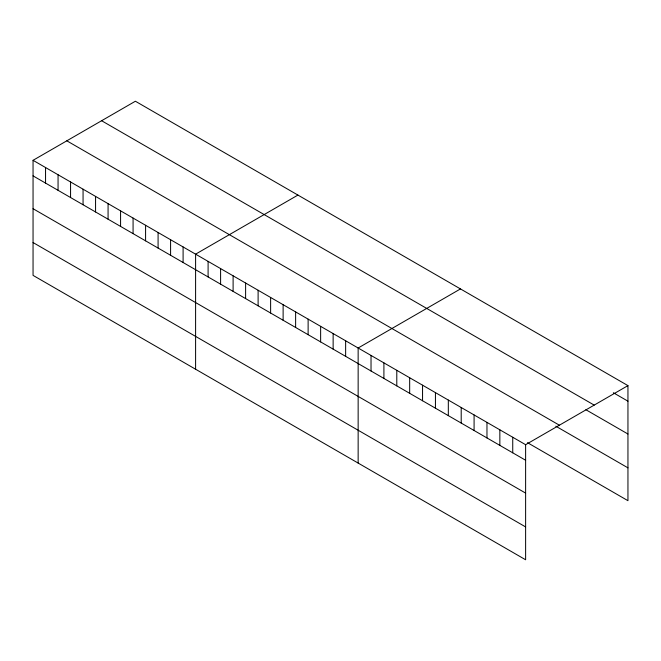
<?xml version="1.0" encoding="UTF-8"?>
<svg xmlns="http://www.w3.org/2000/svg" width="661" height="661" viewBox="0 0 661 661"><rect width="100%" height="100%" fill="white"/><g stroke="black" fill="none" stroke-linecap="round" stroke-linejoin="round"><path stroke-width="0.99" d="M33.05 160.317L525.619 444.696L525.619 559.768L33.05 275.381L33.05 160.317L135.381 101.232L627.95 385.619L627.95 500.683L527.47 442.672M297.929 195.078L195.598 254.163L195.598 369.226M460.477 288.923L358.146 348.008L358.146 463.072M525.619 444.696L627.95 385.619M613.35 392.741L627.95 401.177M101.612 120.732L594.181 405.11M585.869 409.713L627.95 434.013M66.819 140.818L559.388 425.205M555.81 426.196L627.95 467.848M33.05 175.876L525.619 460.254M33.05 208.711L525.619 493.098M33.05 242.546L525.619 526.924M512.738 437.26L512.738 452.818M499.848 429.824L499.848 445.382M486.967 422.387L486.967 437.946M474.086 414.951L474.086 430.509M461.204 407.507L461.204 423.065M448.323 400.07L448.323 415.629M435.442 392.634L435.442 408.192M422.553 385.198L422.553 400.756M409.671 377.762L409.671 393.32M396.79 370.325L396.79 385.884M383.909 362.881L383.909 378.439M371.028 355.444L371.028 371.003M345.637 340.787L345.637 356.345M333.136 333.574L333.136 349.132M320.635 326.352L320.635 341.911M308.125 319.131L308.125 334.689M295.624 311.918L295.624 327.476M283.123 304.696L283.123 320.255M270.622 297.475L270.622 313.033M258.112 290.262L258.112 305.82M245.611 283.04L245.611 298.598M233.11 275.819L233.11 291.377M220.6 268.597L220.6 284.156M208.099 261.384L208.099 276.942M183.097 246.941L183.097 262.5M170.588 239.728L170.588 255.286M158.086 232.507L158.086 248.065M145.585 225.285L145.585 240.844M133.076 218.072L133.076 233.63M120.575 210.851L120.575 226.409M108.074 203.629L108.074 219.188M95.564 196.416L95.564 211.974M83.063 189.195L83.063 204.753M70.562 181.973L70.562 197.532M58.061 174.752L58.061 190.31M45.551 167.539L45.551 183.097"/></g></svg>
